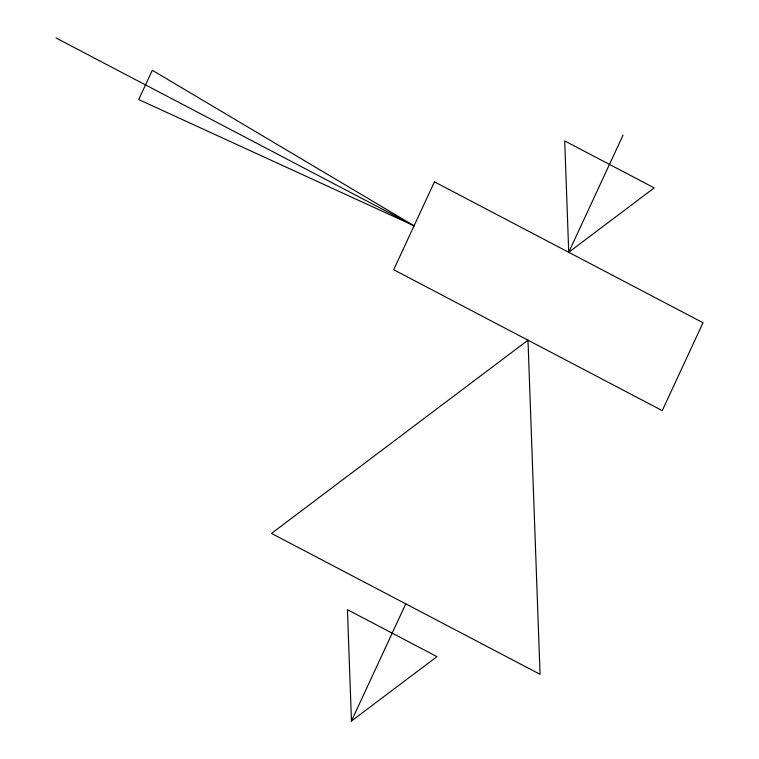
<?xml version="1.0" encoding="UTF-8"?>
<svg xmlns="http://www.w3.org/2000/svg" width="759" height="759" viewBox="0 0 759 759"><rect width="100%" height="100%" fill="white"/><g stroke="black" fill="none" stroke-linecap="round" stroke-linejoin="round"><path stroke-width="1.14" d="M351.455 721.05L347.432 609.676L436.956 656.639L351.455 721.05L405.771 603.86M568.728 252.292L564.705 140.918L654.22 187.881L568.728 252.292L623.044 135.102M414.072 225.793L138.726 99.562L152.303 70.264L414.072 225.793L55.995 37.95M434.442 181.847L393.703 269.739L662.265 410.628L703.005 322.736L434.442 181.847M527.989 340.184L271.494 533.416L540.057 674.305L527.989 340.184"/></g></svg>
